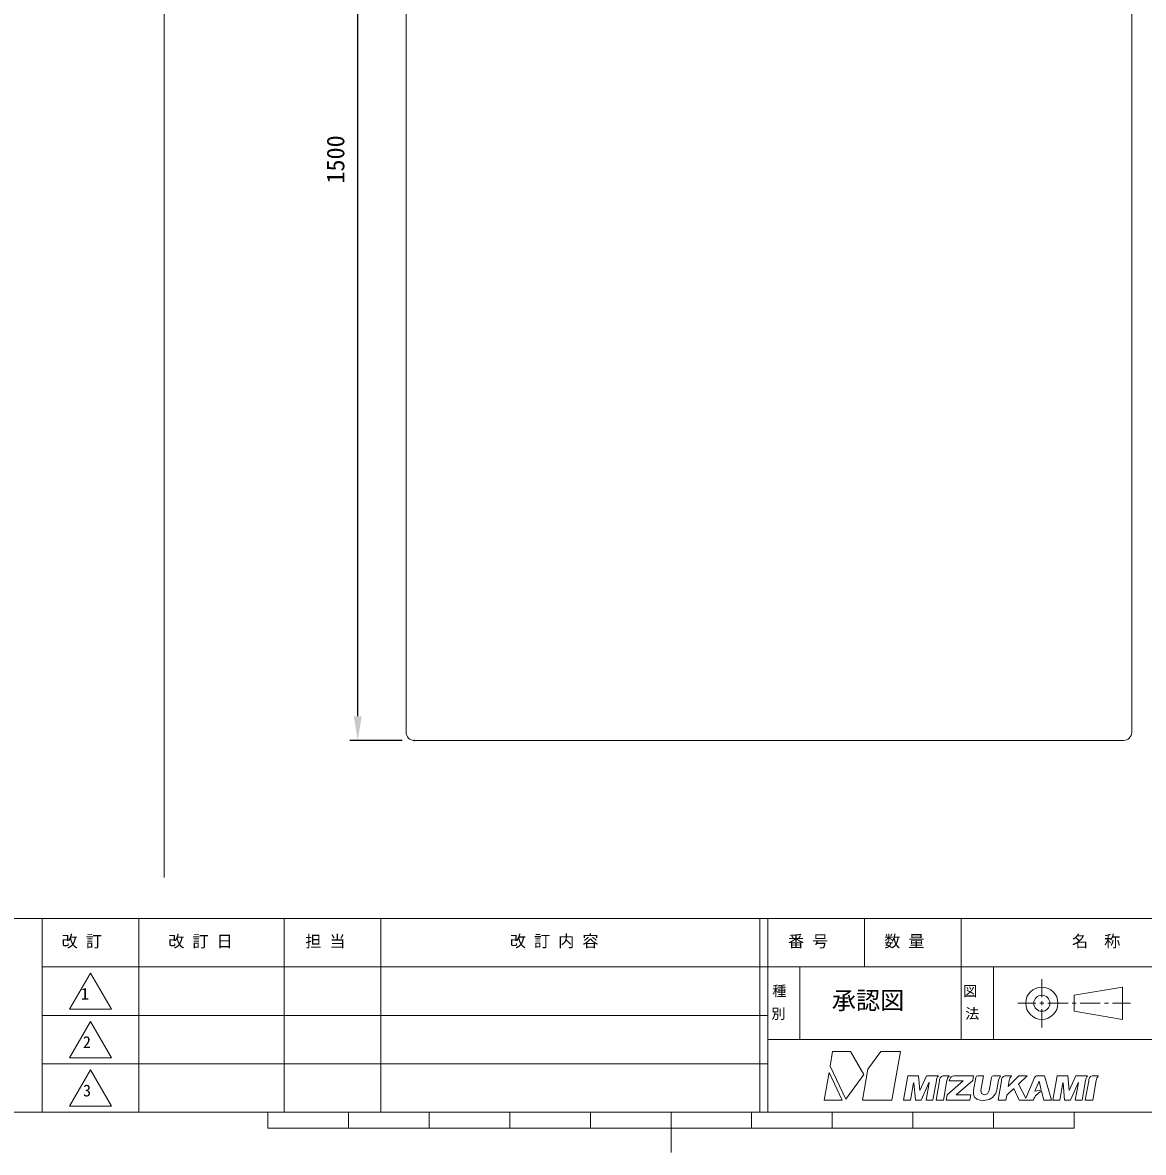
# Model space of a CAD drawing. Units: millimetres, scale not verified. Extents: x -203 to 203, y -143 to 143.
# Drawn here: x -80.4 to 58.6, y -143 to -2.9 of the extents above; entities that cross this region are included whole.
import ezdxf
from ezdxf.enums import TextEntityAlignment as Align

# ---------------------------------------------------------------- set-up
doc = ezdxf.new("R2010")
doc.units = ezdxf.units.MM
doc.header["$LTSCALE"] = 0.5
doc.header["$PDMODE"] = 32
doc.header["$PDSIZE"] = 0.1
for name, color, linetype, lineweight in [('0-1_DIMENSION_LINES$02_DIMENSI', 7, 'Continuous', 25), ('0-3_DIMENSION_LINES$03_LINES', 7, 'Continuous', 18), ('0-4_図面_FORMAT$03_TEXT', 7, 'Continuous', 18), ('0-5_図面_FORMAT$02_LOGO$01_MZ_LO', 7, 'Continuous', 18), ('0-6_図面_FORMAT$01_WAKU$OUT_LINE', 6, 'Continuous', 18), ('0-8_図面_FORMAT$01_WAKU$SUB_LINE', 7, 'Continuous', 18)]:
    doc.layers.add(name, color=color, linetype=linetype, lineweight=lineweight)
doc.layers.add('0-2_DEFPOINTS', color=7, linetype='Continuous')
doc.styles.add('ＭＳ ゴシック', font='')
doc.styles.get('ＭＳ ゴシック').set_extended_font_data('MS Gothic')

# ---------------------------------------------------------------- blocks, each defined once
blk = doc.blocks.new('D3')
at = {"layer": '0-1_DIMENSION_LINES$02_DIMENSI'}
for p, q in [((342.285, 119.203), (342.285, 407.204)), ((353.285, 113.204), (340.285, 113.204))]:
    blk.add_line(p, q, dxfattribs=at)
blk.add_solid([(341.285, 119.203), (343.285, 119.203), (342.285, 113.204)], dxfattribs=at)
at = {"layer": '0-2_DEFPOINTS'}
blk.add_point((356.285, 113.204), dxfattribs=at)
at = {"layer": '0-1_DIMENSION_LINES$02_DIMENSI', "style": 'ＭＳ ゴシック'}
blk.add_text('1500', height=4.399, rotation=90, dxfattribs=at).set_placement((340.285, 251.347), align=Align.BOTTOM_LEFT)
blk = doc.blocks.new('_X21')
at = {"layer": '0-4_図面_FORMAT$03_TEXT', "style": 'ＭＳ ゴシック'}
for s, p in [('図', (492.487, 49.002)), ('法', (492.977, 43.38))]:
    blk.add_text(s, height=2.566, dxfattribs=at).set_placement(p, align=Align.BOTTOM_LEFT)
blk = doc.blocks.new('_X20')
at = {"layer": '0-4_図面_FORMAT$03_TEXT', "style": 'ＭＳ ゴシック'}
for s, p in [('種', (445.127, 49.002)), ('別', (444.903, 43.38))]:
    blk.add_text(s, height=2.566, dxfattribs=at).set_placement(p, align=Align.BOTTOM_LEFT)

msp = doc.modelspace()

# ---------------------------------------------------------------- linework, layer by layer
at = {"layer": '0-3_DIMENSION_LINES$03_LINES'}
for p, q in [((-62.8576, 133.1018), (-62.8576, -108.8982)), ((-32.8576, -90.8982), (-32.8576, 57.1018)), ((57.1424, 57.1018), (57.1424, -90.8982)), ((56.1424, -91.8982), (-31.8576, -91.8982))]:
    msp.add_line(p, q, dxfattribs=at)
for centre, start, end in [((-31.8576, -90.8982), 180, 270), ((56.1424, -90.8982), 270, 0)]:
    msp.add_arc(centre, 1, start, end, dxfattribs=at)
at = {"layer": '0-4_図面_FORMAT$03_TEXT'}
for p, q in [((-72, -120.75), (-74.5981, -125.25)), ((-69.4019, -125.25), (-72, -120.75)), ((46, -123.75), (46, -121.5)), ((45.25, -124.5), (43, -124.5)), ((46.25, -124.5), (45.75, -124.5)), ((46, -124.75), (46, -124.25)), ((49.25, -124.5), (46.75, -124.5)), ((50.25, -124.5), (49.75, -124.5)), ((53.25, -124.5), (50.75, -124.5)), ((54.25, -124.5), (53.75, -124.5)), ((57, -124.5), (54.75, -124.5)), ((-74.5981, -125.25), (-69.4019, -125.25)), ((46, -127.5), (46, -125.25)), ((-72, -126.75), (-74.5981, -131.25)), ((-69.4019, -131.25), (-72, -126.75)), ((-74.5981, -131.25), (-69.4019, -131.25)), ((-72, -132.75), (-74.5981, -137.25)), ((-69.4019, -137.25), (-72, -132.75)), ((-74.5981, -137.25), (-69.4019, -137.25))]:
    msp.add_line(p, q, dxfattribs=at)
msp.add_lwpolyline([(56, -122.5), (50, -123.5), (50, -125.5), (56, -126.5)], close=True, dxfattribs=at)
for radius in [2, 1]:
    msp.add_circle((46, -124.5), radius, dxfattribs=at)
at = {"layer": '0-5_図面_FORMAT$02_LOGO$01_MZ_LO'}
for p, q in [((37.5368, -133.5001), (35.0653, -133.5001)), ((46.3372, -133.5001), (45.4679, -133.5001)), ((40.2333, -135.7779), (40.2903, -135.6677)), ((40.3739, -135.4237), (40.3965, -135.3012)), ((40.3965, -135.3012), (40.3965, -135.3012))]:
    msp.add_line(p, q, dxfattribs=at)
for points in [[(23.9185, -133.3532), (22.2811, -130.5), (20.052, -130.5), (19.7334, -132.3069), (21.6797, -136.412)], [(28.4519, -130.5), (26.0068, -130.5), (24.423, -132.6639), (23.7466, -136.5), (27.394, -136.5)], [(18.994, -136.5), (21.2213, -136.5), (19.5978, -133.0758)], [(45.1097, -135.4167), (45.6797, -134.1656), (45.9339, -135.2805)]]:
    msp.add_lwpolyline(points, close=True, dxfattribs=at)
for points in [[(33.1643, -133.5221), (33.1564, -133.5001), (31.6973, -133.5001), (30.8813, -135.3254), (30.7128, -133.5001), (29.3797, -133.5001), (28.8508, -136.5), (29.7077, -136.5), (30.085, -134.3718), (30.1212, -134.3718), (30.3134, -136.5), (31.0307, -136.5), (31.9772, -134.3718)], [(32.0194, -134.3718), (31.6421, -136.5), (32.493, -136.5), (32.9191, -134.0808)], [(33.2994, -134.1367), (32.8831, -136.5), (33.7988, -136.5), (34.2223, -134.0946)], [(34.4907, -133.528), (34.4785, -133.5001), (33.7311, -133.5001)], [(34.5924, -133.8998), (34.52, -134.1359), (36.248, -134.138), (34.2351, -135.8723), (34.125, -136.5), (37.0697, -136.5), (37.1838, -135.8537), (35.3578, -135.8512), (37.4305, -134.0987), (37.5368, -133.5001)], [(37.8062, -133.6918), (37.5241, -135.2886), (37.5207, -135.7942), (37.6572, -136.1388), (37.9298, -136.3967), (38.3411, -136.5181), (38.8134, -136.5486), (39.4797, -136.4487), (39.8948, -136.201), (40.2275, -135.7892)], [(39.7553, -133.6956), (39.4664, -135.331), (39.2624, -135.7153), (38.8631, -135.8509), (38.5099, -135.7132), (38.4414, -135.331), (38.7636, -133.5001), (38.0482, -133.5001)], [(40.8635, -133.5423), (40.8489, -133.5001), (40.7137, -133.5065), (40.0021, -133.5001)], [(40.3988, -135.2886), (40.6262, -134.0012), (40.8635, -133.5423)], [(40.9871, -134.1367), (40.5715, -136.5), (41.5368, -136.5), (41.5384, -136.5), (41.5439, -136.5), (41.6443, -135.9188), (42.5284, -135.0795), (43.1843, -136.5), (44.9459, -136.5)], [(42.2217, -133.528), (42.2092, -133.5001), (41.4125, -133.5001)], [(45.0487, -133.8322), (43.9945, -136.289), (43.107, -134.5303), (44.1923, -133.5001), (43.1434, -133.5001), (41.8365, -134.8052), (41.959, -134.0946)], [(45.9654, -135.4039), (46.2447, -136.5), (47.188, -136.5), (46.3372, -133.5001)], [(51.6741, -133.5221), (51.6663, -133.5001), (50.2071, -133.5001), (49.3912, -135.3254), (49.2227, -133.5001), (47.8896, -133.5001), (47.3606, -136.5), (48.2176, -136.5), (48.5948, -134.3718), (48.631, -134.3718), (48.8233, -136.5), (49.5406, -136.5), (50.4871, -134.3718)], [(50.5292, -134.3718), (50.152, -136.5), (51.0029, -136.5), (51.429, -134.0808)], [(51.8093, -134.1367), (51.3929, -136.5), (52.3087, -136.5), (52.7322, -134.0946)], [(53.0005, -133.528), (52.9883, -133.5001), (52.241, -133.5001)]]:
    msp.add_lwpolyline(points, dxfattribs=at)
for centre, radius, start, end in [((31.9983, -134.363), 0.0228, 337.38667, 202.61333), ((33.7742, -134.1229), 0.8561, 135.436, 177.18162), ((33.898, -134.0779), 0.6015, 106.10853, 185.61083), ((35.2047, -134.2131), 0.9895, 136.18472, 173.12017), ((35.0741, -133.9901), 0.4901, 91.03463, 169.38909), ((38.0431, -133.7422), 0.2422, 88.80192, 167.99496), ((39.9968, -133.7469), 0.2469, 88.77298, 167.99431), ((41.5809, -134.073), 0.5972, 106.38228, 186.12371), ((42.933, -134.202), 0.9799, 136.54508, 173.70767), ((45.4594, -133.9198), 0.4199, 88.83548, 167.9571), ((50.5082, -134.363), 0.0228, 337.38667, 202.61333), ((52.2841, -134.1229), 0.8561, 135.436, 177.18162), ((52.4079, -134.0779), 0.6015, 106.10853, 185.61083), ((53.7145, -134.2131), 0.9895, 136.18472, 173.12017), ((38.9196, -135.0984), 1.4791, 332.15939, 332.65034), ((39.5102, -135.2642), 0.8783, 332.65034, 349.54143), ((38.5515, -134.9606), 1.8762, 349.54143, 349.93236), ((46.8386, -137.2383), 2.0316, 115.4544, 158.69079)]:
    msp.add_arc(centre, radius, start, end, dxfattribs=at)
at = {"layer": '0-6_図面_FORMAT$01_WAKU$OUT_LINE'}
for p, q in [((198, -114), (-198, -114)), ((-78, -114), (-78, -138)), ((11, -114), (11, -138)), ((12, -114), (12, -138)), ((198, -120), (-78, -120)), ((-198, -138), (198, -138)), ((-50, -140), (-50, -138)), ((-40, -140), (-40, -138)), ((-30, -140), (-30, -138)), ((-20, -140), (-20, -138)), ((-10, -140), (-10, -138)), ((0, -138), (0, -143)), ((10, -140), (10, -138)), ((20, -140), (20, -138)), ((30, -140), (30, -138)), ((40, -140), (40, -138)), ((50, -140), (50, -138)), ((-50, -140), (50, -140))]:
    msp.add_line(p, q, dxfattribs=at)
at = {"layer": '0-8_図面_FORMAT$01_WAKU$SUB_LINE'}
for p, q in [((-66, -114), (-66, -138)), ((-48, -114), (-48, -138)), ((-36, -114), (-36, -138)), ((24, -114), (24, -120)), ((36, -129), (36, -114)), ((16, -129), (16, -120)), ((40, -120), (40, -129)), ((12, -126), (-78, -126)), ((12, -129), (144, -129)), ((12, -132), (-78, -132))]:
    msp.add_line(p, q, dxfattribs=at)

# ---------------------------------------------------------------- block references
at = {"layer": '0-1_DIMENSION_LINES$02_DIMENSI', "xscale": 0.5, "yscale": 0.5}
msp.add_blockref('D3', (-210, -148.5), dxfattribs=at)
at = {"layer": '0-4_図面_FORMAT$03_TEXT', "xscale": 0.5, "yscale": 0.5}
for name in ['_X20', '_X21']:
    msp.add_blockref(name, (-210, -148.5), dxfattribs=at)

# ---------------------------------------------------------------- texts
at = {"layer": '0-4_図面_FORMAT$03_TEXT', "style": 'ＭＳ ゴシック'}
for s, height, p in [('改 訂', 1.466, (-75.5838, -117.9799)), ('改 訂 日', 1.466, (-62.3608, -117.9799)), ('担 当', 1.466, (-45.3714, -117.9799)), ('改 訂 内 容', 1.466, (-19.9835, -117.964)), ('番 号', 1.466, (14.5112, -117.9799)), ('数 量', 1.466, (26.4452, -117.9799)), ('名\u3000称', 1.466, (49.7337, -117.9799)), ('1', 1.466, (-73.1918, -124.4965)), ('承認図', 2.199, (19.9406, -125.9023)), ('2', 1.466, (-72.9498, -130.4965)), ('3', 1.466, (-72.9398, -136.4965))]:
    msp.add_text(s, height=height, dxfattribs=at).set_placement(p, align=Align.BOTTOM_LEFT)

doc.saveas('drawing.dxf')
